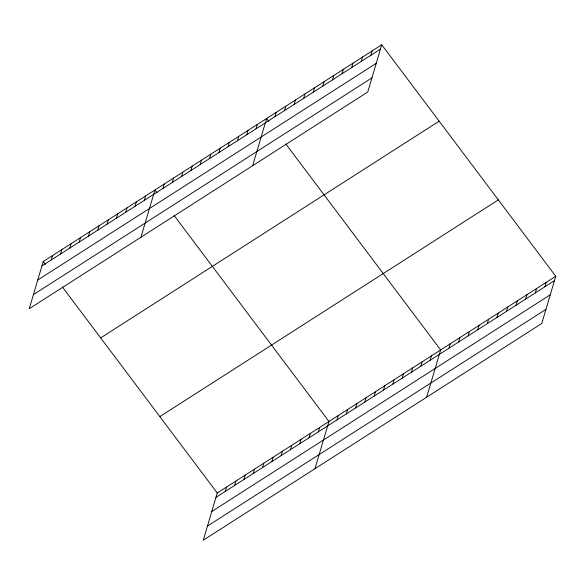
<?xml version="1.0" encoding="UTF-8"?>
<svg xmlns="http://www.w3.org/2000/svg" width="585" height="585" viewBox="0 0 585 585"><rect width="100%" height="100%" fill="white"/><g stroke="black" fill="none" stroke-linecap="round" stroke-linejoin="round"><path stroke-width="0.88" d="M381.734 44.782L43.239 261.51L29.25 308.734L367.746 92.006L381.734 44.782L555.75 276.266L541.761 323.49L203.266 540.218L217.254 492.994L555.75 276.266M51.246 259.937L52.548 255.55M60.555 253.978L61.856 249.59M69.864 248.018L71.165 243.631M79.172 242.058L80.474 237.671M88.481 236.099L89.783 231.711M97.79 230.139L99.092 225.751M107.099 224.179L108.4 219.792M116.408 218.22L117.709 213.832M125.716 212.26L127.018 207.872M135.025 206.3L136.327 201.913M144.334 200.333L145.636 195.953M140.956 237.21L154.945 189.993L157.065 192.823M162.952 188.414L164.253 184.034M172.261 182.454L173.562 178.074M181.569 176.494L182.871 172.107M190.878 170.535L192.18 166.147M200.187 164.575L201.489 160.188M209.496 158.615L210.797 154.228M218.805 152.656L220.099 148.268M228.113 146.696L229.408 142.309M237.422 140.736L238.717 136.349M246.731 134.777L248.025 130.389M256.04 128.817L257.334 124.429M252.661 165.694L266.643 118.47L268.771 121.3M274.935 116.715L276.237 112.327M284.529 110.572L285.831 106.185M294.116 104.43L295.418 100.05M303.71 98.295L305.012 93.907M313.304 92.152L314.598 87.765M322.891 86.01L324.192 81.622M332.485 79.867L333.779 75.487M342.071 73.732L343.373 69.344M225.262 491.422L226.563 487.034M351.665 67.589L352.96 63.202M234.57 485.462L235.872 481.075M361.252 61.447L362.554 57.059M243.879 479.503L245.181 475.115M370.846 55.304L372.148 50.924M253.188 473.543L254.49 469.155M262.497 467.583L263.798 463.196M271.806 461.623L273.107 457.236M281.114 455.664L282.416 451.276M290.423 449.704L291.725 445.317M299.732 443.744L301.034 439.357M309.041 437.785L310.342 433.397M318.35 431.825L319.651 427.438M314.971 468.695L328.96 421.478L174.081 215.455M336.967 419.898L338.269 415.518M346.276 413.939L347.578 409.558M355.585 407.979L356.887 403.599M364.894 402.019L366.188 397.639M374.203 396.06L375.497 391.672M383.511 390.1L384.806 385.712M392.82 384.14L394.115 379.753M402.129 378.181L403.423 373.793M411.438 372.221L412.732 367.833M420.747 366.261L422.041 361.874M430.055 360.301L431.35 355.914M426.67 397.178L440.659 349.954L285.787 143.932M448.951 348.199L450.253 343.812M458.545 342.057L459.839 337.669M468.132 335.914L469.433 331.534M477.726 329.779L479.027 325.392M487.312 323.637L488.614 319.249M496.906 317.494L498.208 313.107M506.5 311.352L507.795 306.971M516.087 305.216L517.389 300.829M525.681 299.074L526.975 294.686M535.268 292.931L536.569 288.544M544.862 286.789L546.156 282.409M41.937 265.897L380.433 49.169M37.754 280.032L376.25 63.304M33.44 294.599L371.936 77.864M100.664 337.903L439.159 121.168M159.829 416.608L498.325 199.873M215.953 497.382L554.448 280.654M211.77 511.517L550.266 294.789M207.456 526.083L545.951 309.355M43.239 261.51L45.367 264.34M62.383 286.979L217.254 492.994"/></g></svg>
